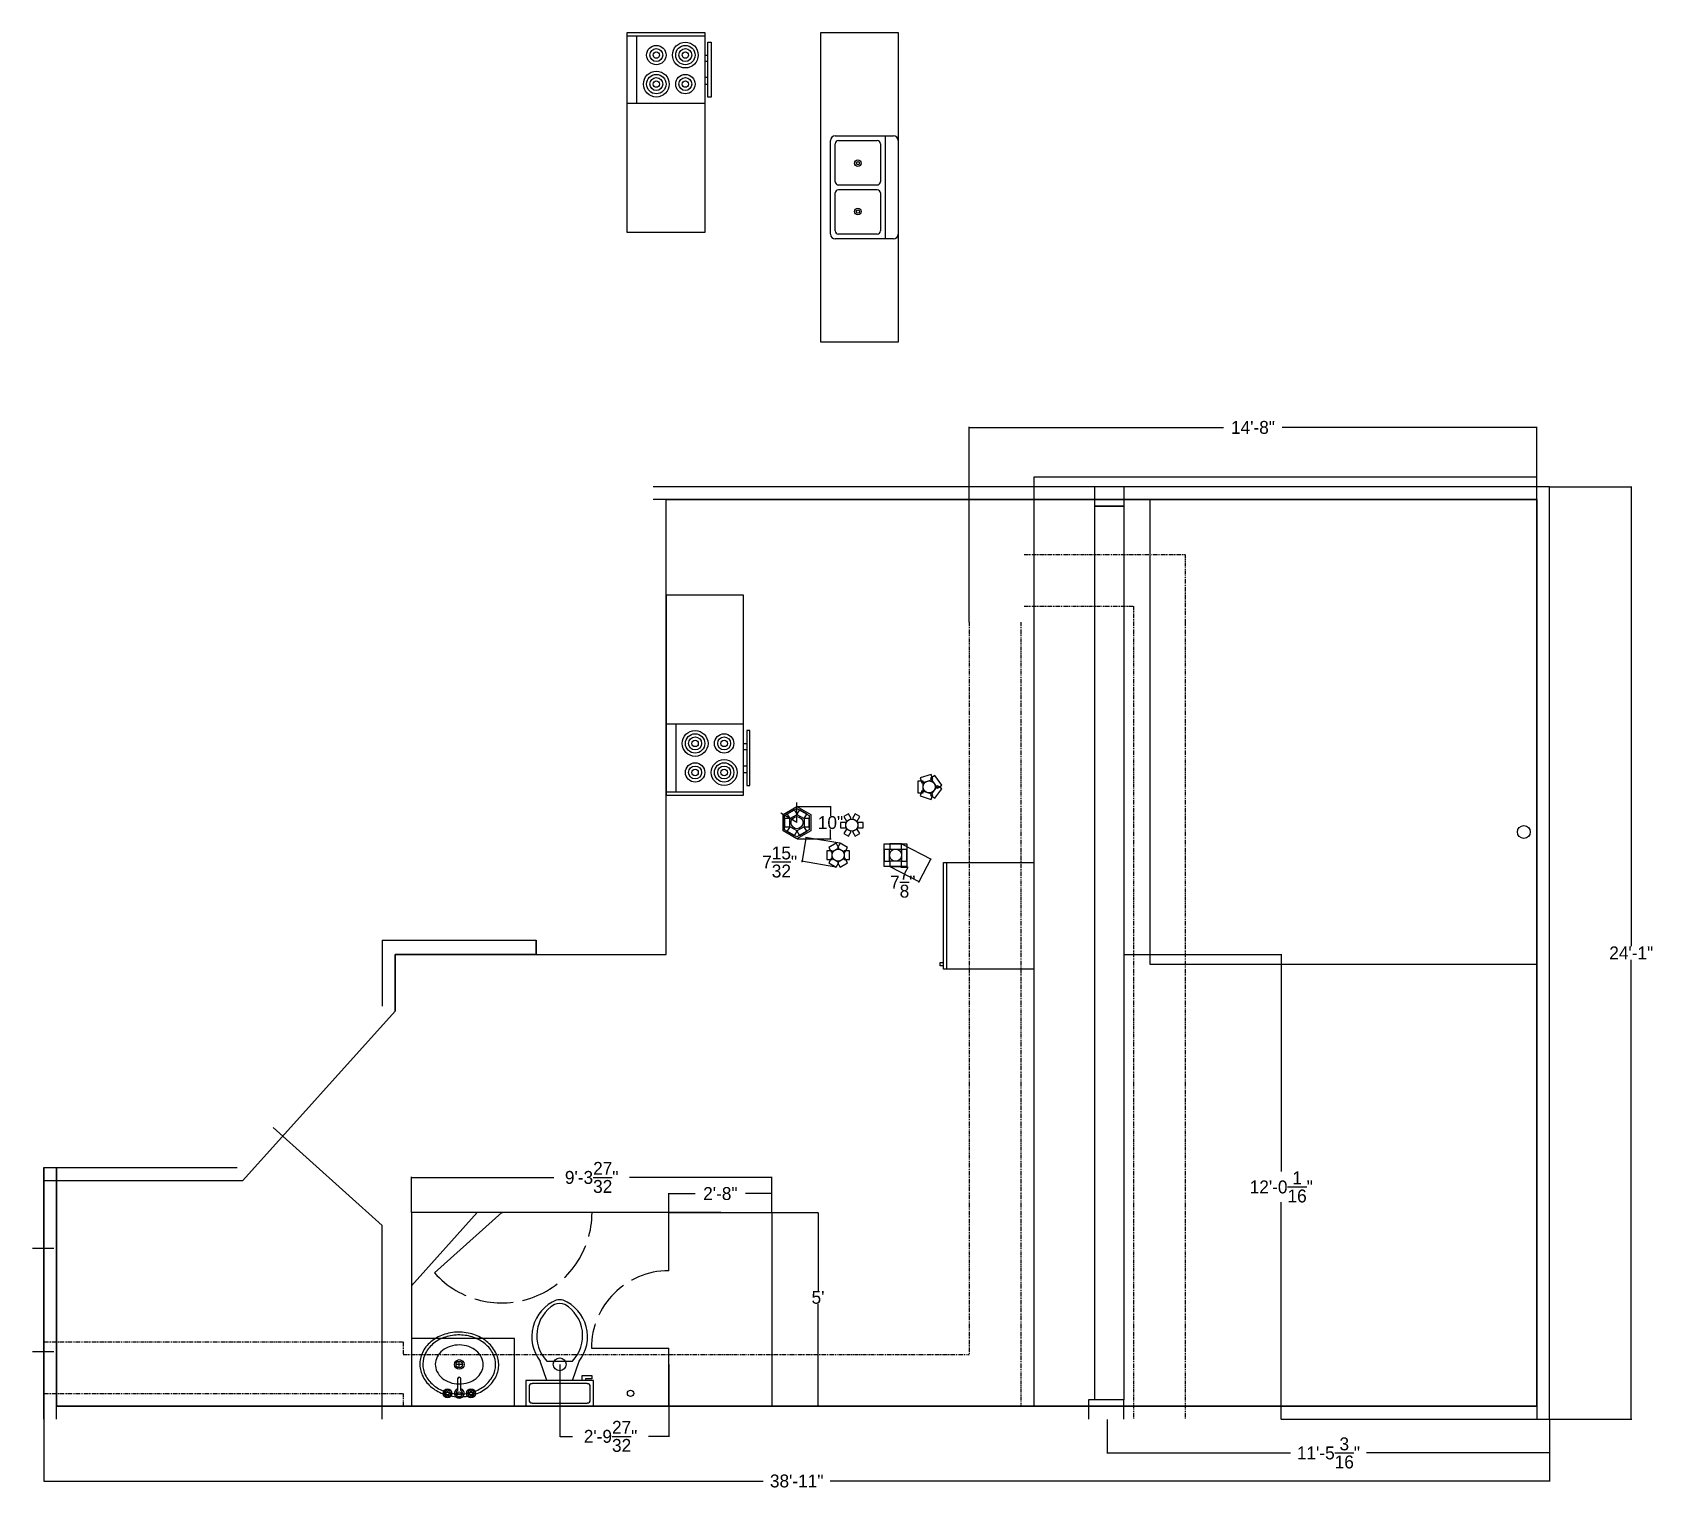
# Model space of a CAD drawing. Header units: inches. Extents: x -3 to 500, y -22 to 430.
import ezdxf

# ---------------------------------------------------------------- set-up
doc = ezdxf.new("R2010")
doc.units = ezdxf.units.IN
doc.header["$MEASUREMENT"] = 0
doc.linetypes.add('ACAD_ISO02W100', pattern=[15, 12, -3])
doc.linetypes.add('PHANTOM', pattern=[2.5, 1.25, -0.25, 0.25, -0.25, 0.25, -0.25])
for name, color, linetype in [('Beam', 7, 'Continuous'), ('conduit', 7, 'PHANTOM'), ('dim', 7, 'Continuous'), ('floor', 5, 'Continuous'), ('wall', 7, 'Continuous')]:
    doc.layers.add(name, color=color, linetype=linetype)
doc.dimstyles.get("Standard").update_dxf_attribs({"dimtxt": 4, "dimasz": 0.18, "dimexe": 0.18, "dimexo": 0.0625, "dimgap": 0.09, "dimtad": 0, "dimtih": 1, "dimtoh": 1, "dimdec": 5, "dimzin": 0, "dimdsep": 46, "dimlunit": 4, "dimtxsty": 'Standard', "dimcen": 0.09, "dimadec": 0, "dimazin": 0, "dimtfac": 1, "dimtdec": 5, "dimtofl": 0, "dimtmove": 0, "dimatfit": 3, "dimfxl": 0, "dimtolj": 1, "dimtzin": 0, "dimarcsym": 0})

# ---------------------------------------------------------------- blocks, each defined once
blk = doc.blocks.new('*D8')
at = {"layer": 'Defpoints', "color": 0}
for p in [(467, 289), (467, 0), (492.3, 0)]:
    blk.add_point(p, dxfattribs=at)
at = {"layer": 'dim', "color": 0, "lineweight": -2}
for p, q in [((467.06, 289), (492.48, 289)), ((492.3, 288.82), (492.3, 146.59)), ((492.3, 0.18), (492.3, 142.41)), ((467.06, 0), (492.48, 0))]:
    blk.add_line(p, q, dxfattribs=at)
at = {"layer": 'dim', "color": 0}
for points in [[(492.27, 288.82), (492.33, 288.82), (492.3, 289)], [(492.27, 0.18), (492.33, 0.18), (492.3, 0)]]:
    blk.add_solid(points, dxfattribs=at)
at = {"layer": 'dim', "color": 0, "insert": (492.3, 144.5), "char_height": 4, "attachment_point": 5}
blk.add_mtext('\\A1;24\'-1"', dxfattribs=at)
blk = doc.blocks.new('*D9')
at = {"layer": 'Defpoints', "color": 0}
for p in [(0, 0), (467, 0), (467, -19.19)]:
    blk.add_point(p, dxfattribs=at)
at = {"layer": 'dim', "color": 0, "lineweight": -2}
for p, q in [((0, -0.06), (0, -19.37)), ((467, -0.06), (467, -19.37)), ((0.18, -19.19), (223.08, -19.19)), ((466.82, -19.19), (243.92, -19.19))]:
    blk.add_line(p, q, dxfattribs=at)
at = {"layer": 'dim', "color": 0}
for points in [[(0.18, -19.16), (0.18, -19.22), (0, -19.19)], [(466.82, -19.16), (466.82, -19.22), (467, -19.19)]]:
    blk.add_solid(points, dxfattribs=at)
at = {"layer": 'dim', "color": 0, "insert": (233.5, -19.19), "char_height": 4, "attachment_point": 5}
blk.add_mtext('\\A1;38\'-11"', dxfattribs=at)
blk = doc.blocks.new('*D10')
at = {"layer": 'Defpoints', "color": 0}
for p in [(335, 144), (383.77, -0.06), (467, -0.06)]:
    blk.add_point(p, dxfattribs=at)
at = {"layer": 'dim', "color": 0, "lineweight": -2}
for p, q in [((335.06, 144), (383.95, 144)), ((383.77, 143.82), (383.77, 76.73)), ((383.77, 0.12), (383.77, 67.21)), ((466.94, -0.06), (383.59, -0.06))]:
    blk.add_line(p, q, dxfattribs=at)
at = {"layer": 'dim', "color": 0}
for points in [[(383.74, 143.82), (383.8, 143.82), (383.77, 144)], [(383.74, 0.12), (383.8, 0.12), (383.77, -0.06)]]:
    blk.add_solid(points, dxfattribs=at)
at = {"layer": 'dim', "color": 0, "insert": (383.77, 71.97), "char_height": 4, "attachment_point": 5}
blk.add_mtext('\\A1;12\'-0{\\H1.000000x;\\S1/16;}"', dxfattribs=at)
blk = doc.blocks.new('*D11')
at = {"layer": 'Defpoints', "color": 0}
for p in [(329.8, 0), (467, -0.06), (467, -10.47)]:
    blk.add_point(p, dxfattribs=at)
at = {"layer": 'dim', "color": 0, "lineweight": -2}
for p, q in [((329.8, -0.06), (329.8, -10.65)), ((467, -0.12), (467, -10.65)), ((329.98, -10.47), (386.64, -10.47)), ((466.82, -10.47), (410.16, -10.47))]:
    blk.add_line(p, q, dxfattribs=at)
at = {"layer": 'dim', "color": 0}
for points in [[(329.98, -10.44), (329.98, -10.5), (329.8, -10.47)], [(466.82, -10.44), (466.82, -10.5), (467, -10.47)]]:
    blk.add_solid(points, dxfattribs=at)
at = {"layer": 'dim', "color": 0, "insert": (398.4, -10.47), "char_height": 4, "attachment_point": 5}
blk.add_mtext('\\A1;11\'-5{\\H1.000000x;\\S3/16;}"', dxfattribs=at)
blk = doc.blocks.new('Toilet - top')
for p, q in [((9.5, -6), (9.5, -2)), ((-10, -8.5), (-8, -8.5)), ((-10, -9.5), (-10, -8.5)), ((-7, -9.5), (-10, -9.5)), ((-8, -8.5), (-8, -8)), ((-7, -8), (-7, -9.5)), ((-4, -8), (-6, -14)), ((4, -8), (6, -14)), ((4, -14), (-4, -14))]:
    blk.add_line(p, q)
blk.add_lwpolyline([(10.5, -8), (10.5, 0), (-10.5, 0), (-10.5, -8)], close=True)
for points in [[(-9.5, -2), (-9.5, -6)], [(8.5, -1), (-8.5, -1)], [(-8.5, -7), (8.5, -7)]]:
    blk.add_lwpolyline(points)
for centre, radius, start, end in [((-8.62, -1.88), 0.884, 81.8699, 188.1301), ((8.62, -1.88), 0.884, 351.8699, 98.1301), ((-8.62, -6.12), 0.884, 171.8699, 278.1301), ((8.62, -6.12), 0.884, 261.8699, 8.1301), ((3.52, -21.58), 12.17, 141.4691, 247.9714), ((4.2, -21.82), 11.33, 136.3677, 238.9468), ((-3.52, -21.58), 12.17, 292.0284, 38.5307), ((-4.2, -21.82), 11.33, 301.053, 43.6321), ((0, -27.88), 4, 245.7318, 294.2682), ((0, -29), 4, 254.8605, 285.1395)]:
    blk.add_arc(centre, radius, start, end)
blk = doc.blocks.new('*D27')
at = {"layer": 'Defpoints', "color": 0}
for p in [(287, 307.36), (463, 285), (287, 247)]:
    blk.add_point(p, dxfattribs=at)
at = {"layer": 'dim', "color": 0, "lineweight": -2}
for p, q in [((287, 247.06), (287, 307.54)), ((287.18, 307.36), (365.91, 307.36)), ((462.82, 307.36), (384.09, 307.36)), ((463, 285.06), (463, 307.54))]:
    blk.add_line(p, q, dxfattribs=at)
at = {"layer": 'dim', "color": 0}
for points in [[(287.18, 307.39), (287.18, 307.33), (287, 307.36)], [(462.82, 307.39), (462.82, 307.33), (463, 307.36)]]:
    blk.add_solid(points, dxfattribs=at)
at = {"layer": 'dim', "color": 0, "insert": (375, 307.36), "char_height": 4, "attachment_point": 5}
blk.add_mtext('\\A1;14\'-8"', dxfattribs=at)
blk = doc.blocks.new('Faucet - Bathroom top')
for p, q in [((-4.107, 0.125), (-4.375, 0.125)), ((-3.75, 0.4788), (-3.75, 0.75)), ((-3.5, 0.482), (-3.5, 0.75)), ((-3.1461, 0.125), (-2.875, 0.125)), ((3.143, 0.125), (2.875, 0.125)), ((3.5, 0.4788), (3.5, 0.75)), ((3.75, 0.482), (3.75, 0.75)), ((4.1039, 0.125), (4.375, 0.125)), ((-4.1039, -0.125), (-4.375, -0.125)), ((-3.75, -0.4821), (-3.75, -0.75)), ((-3.5, -0.4789), (-3.5, -0.75)), ((-3.143, -0.125), (-2.875, -0.125)), ((-0.5, -0.8639), (-0.5, -4.5)), ((0.5, -4.5), (0.5, -0.8631)), ((3.1461, -0.125), (2.875, -0.125)), ((3.5, -0.4821), (3.5, -0.75)), ((3.75, -0.4789), (3.75, -0.75)), ((4.107, -0.125), (4.375, -0.125))]:
    blk.add_line(p, q)
for centre, radius in [((-3.625, 0), 1.375), ((-4.625, 0), 0.2795), ((-3.625, 0), 0.5), ((-3.625, 1), 0.2795), ((-2.625, 0), 0.2795), ((0, 0), 0.5), ((3.625, 0), 1.375), ((2.625, 0), 0.2795), ((3.625, 0), 0.5), ((3.625, 1), 0.2795), ((4.625, 0), 0.2795), ((-3.625, -1), 0.2795), ((3.625, -1), 0.2795)]:
    blk.add_circle(centre, radius)
for centre, radius, start, end in [((-3.625, 0), 1, 105.2407, 164.2093), ((-3.625, 0), 1, 16.44125, 74.07887), ((0, 0), 1.5, 289.6514, 250.3603), ((0, 0), 1, 300.3431, 239.7554), ((3.625, 0), 1, 106.12, 164.0884), ((3.625, 0), 1, 16.23422, 73.90469), ((-3.625, 0), 1, 196.2342, 253.9047), ((-3.625, 0), 1, 286.12, 344.0884), ((0, -4.5), 0.5, 180, 0), ((3.625, 0), 1, 196.4413, 254.0789), ((3.625, 0), 1, 285.2407, 344.2093)]:
    blk.add_arc(centre, radius, start, end)
blk = doc.blocks.new('Sink - Oval top')
for p, q in [((-1, 0), (1, 0)), ((0, 1), (0, -1))]:
    blk.add_line(p, q)
at = {"linetype": 'Continuous'}
for points in [[(-12.23, 0.39, 0.117634), (-11.46, -3.36, 0.104469), (-8.88, -6.8, 0.090016), (-5.08, -9.07, 0.08192), (-0.32, -10.02, 0.08192), (4.49, -9.38, 0.090016), (8.42, -7.36, 0.104469), (11.22, -4.09, 0.117634), (12.23, -0.39, 0.117634), (11.46, 3.36, 0.104469), (8.88, 6.8, 0.090016), (5.08, 9.07, 0.08192), (0.32, 10.02, 0.08192), (-4.49, 9.38, 0.090016), (-8.42, 7.36, 0.104469), (-11.22, 4.09, 0.117634)], [(-11.29, 0.16, 0.118622), (-10.52, -3.25, 0.104678), (-8.07, -6.36, 0.089562), (-4.54, -8.37, 0.081185), (-0.13, -9.15, 0.081185), (4.3, -8.49, 0.089562), (7.89, -6.58, 0.104678), (10.42, -3.55, 0.118622), (11.29, -0.16, 0.118622), (10.52, 3.25, 0.104678), (8.07, 6.36, 0.089562), (4.54, 8.37, 0.081185), (0.13, 9.15, 0.081185), (-4.3, 8.49, 0.089562), (-7.89, 6.58, 0.104678), (-10.42, 3.55, 0.118622)], [(-7.42, 0.08, 0.118283), (-6.91, -2.17, 0.104607), (-5.29, -4.21, 0.089718), (-2.97, -5.53, 0.081436), (-0.07, -6.04, 0.081436), (2.84, -5.59, 0.089718), (5.2, -4.33, 0.104607), (6.86, -2.32, 0.118283), (7.42, -0.08, 0.118283), (6.91, 2.17, 0.104607), (5.29, 4.21, 0.089718), (2.97, 5.53, 0.081436), (0.07, 6.04, 0.081436), (-2.84, 5.59, 0.089718), (-5.2, 4.33, 0.104607), (-6.86, 2.32, 0.118283)]]:
    blk.add_lwpolyline(points, format="xyb", close=True, dxfattribs=at)
for radius in [1.5, 1]:
    blk.add_circle((0, 0), radius)
blk = doc.blocks.new('*D29')
at = {"layer": 'Defpoints', "color": 0}
for p in [(225.83, 74.93), (114, 64), (225.83, 64)]:
    blk.add_point(p, dxfattribs=at)
at = {"layer": 'dim', "color": 0, "lineweight": -2}
for p, q in [((114, 64.06), (114, 75.11)), ((114.18, 74.93), (158.16, 74.93)), ((225.65, 74.93), (181.67, 74.93)), ((225.83, 64.06), (225.83, 75.11))]:
    blk.add_line(p, q, dxfattribs=at)
at = {"layer": 'dim', "color": 0}
for points in [[(114.18, 74.96), (114.18, 74.9), (114, 74.93)], [(225.65, 74.96), (225.65, 74.9), (225.83, 74.93)]]:
    blk.add_solid(points, dxfattribs=at)
at = {"layer": 'dim', "color": 0, "insert": (169.92, 74.93), "char_height": 4, "attachment_point": 5}
blk.add_mtext('\\A1;9\'-3{\\H1.000000x;\\S27/32;}"', dxfattribs=at)
blk = doc.blocks.new('*D30')
at = {"layer": 'Defpoints', "color": 0}
for p in [(210, 64), (210, 4), (240.12, 4)]:
    blk.add_point(p, dxfattribs=at)
at = {"layer": 'dim', "color": 0, "lineweight": -2}
for p, q in [((210.06, 64), (240.3, 64)), ((240.12, 63.82), (240.12, 39.82)), ((240.12, 4.18), (240.12, 35.64)), ((210.06, 4), (240.3, 4))]:
    blk.add_line(p, q, dxfattribs=at)
at = {"layer": 'dim', "color": 0}
for points in [[(240.09, 63.82), (240.15, 63.82), (240.12, 64)], [(240.09, 4.18), (240.15, 4.18), (240.12, 4)]]:
    blk.add_solid(points, dxfattribs=at)
at = {"layer": 'dim', "color": 0, "insert": (240.12, 37.73), "char_height": 4, "attachment_point": 5}
blk.add_mtext("\\A1;5'", dxfattribs=at)
blk = doc.blocks.new('*D31')
at = {"layer": 'Defpoints', "color": 0}
for p in [(225.83, 69.9), (193.83, 64), (225.83, 64)]:
    blk.add_point(p, dxfattribs=at)
at = {"layer": 'dim', "color": 0, "lineweight": -2}
for p, q in [((193.83, 64.06), (193.83, 70.08)), ((194.01, 69.9), (202.07, 69.9)), ((225.65, 69.9), (217.59, 69.9)), ((225.83, 64.06), (225.83, 70.08))]:
    blk.add_line(p, q, dxfattribs=at)
at = {"layer": 'dim', "color": 0}
for points in [[(194.01, 69.93), (194.01, 69.87), (193.83, 69.9)], [(225.65, 69.93), (225.65, 69.87), (225.83, 69.9)]]:
    blk.add_solid(points, dxfattribs=at)
at = {"layer": 'dim', "color": 0, "insert": (209.83, 69.9), "char_height": 4, "attachment_point": 5}
blk.add_mtext('\\A1;2\'-8"', dxfattribs=at)
blk = doc.blocks.new('*D34')
at = {"layer": 'Defpoints', "color": 0}
for p in [(160, 17), (193.83, 17), (193.83, -5.33)]:
    blk.add_point(p, dxfattribs=at)
at = {"layer": 'dim', "color": 0, "lineweight": -2}
for p, q in [((160, 16.94), (160, -5.51)), ((193.83, 16.94), (193.83, -5.51)), ((160.18, -5.33), (164.02, -5.33)), ((193.65, -5.33), (187.54, -5.33))]:
    blk.add_line(p, q, dxfattribs=at)
at = {"layer": 'dim', "color": 0}
for points in [[(160.18, -5.3), (160.18, -5.36), (160, -5.33)], [(193.65, -5.3), (193.65, -5.36), (193.83, -5.33)]]:
    blk.add_solid(points, dxfattribs=at)
at = {"layer": 'dim', "color": 0, "insert": (175.78, -5.33), "char_height": 4, "attachment_point": 5}
blk.add_mtext('\\A1;2\'-9{\\H1.000000x;\\S27/32;}"', dxfattribs=at)
blk = doc.blocks.new('*D38')
at = {"layer": 'Defpoints', "color": 0}
for p in [(246.98, 178.49), (235.18, 172.87), (245.75, 171.11)]:
    blk.add_point(p, dxfattribs=at)
at = {"layer": 'dim', "color": 0, "lineweight": -2}
for p, q in [((236.37, 180.07), (235.21, 173.05)), ((246.92, 178.5), (236.23, 180.27)), ((235.15, 172.69), (234.97, 172.69)), ((245.69, 171.12), (235, 172.9)), ((235.18, 172.87), (235.15, 172.69))]:
    blk.add_line(p, q, dxfattribs=at)
at = {"layer": 'dim', "color": 0}
for points in [[(236.34, 180.07), (236.4, 180.06), (236.4, 180.25)], [(235.18, 173.05), (235.24, 173.04), (235.18, 172.87)]]:
    blk.add_solid(points, dxfattribs=at)
at = {"layer": 'dim', "color": 0, "insert": (228.21, 172.69), "char_height": 4, "attachment_point": 5}
blk.add_mtext('\\A1;7{\\H1.000000x;\\S15/32;}"', dxfattribs=at)
blk = doc.blocks.new('*D39')
at = {"layer": 'Defpoints', "color": 0}
for p in [(265.98, 178.3), (262.36, 171.3), (271.41, 166.61)]:
    blk.add_point(p, dxfattribs=at)
at = {"layer": 'dim', "color": 0, "lineweight": -2}
for p, q in [((266.04, 178.27), (275.19, 173.53)), ((262.41, 171.27), (271.57, 166.53)), ((274.95, 173.45), (271.49, 166.77)), ((271.32, 166.45), (271.14, 166.45)), ((271.41, 166.61), (271.32, 166.45))]:
    blk.add_line(p, q, dxfattribs=at)
at = {"layer": 'dim', "color": 0}
for points in [[(274.92, 173.47), (274.98, 173.44), (275.03, 173.61)], [(271.46, 166.79), (271.52, 166.76), (271.41, 166.61)]]:
    blk.add_solid(points, dxfattribs=at)
at = {"layer": 'dim', "color": 0, "insert": (266.39, 166.45), "char_height": 4, "attachment_point": 5}
blk.add_mtext('\\A1;7{\\H1.000000x;\\S7/8;}"', dxfattribs=at)
blk = doc.blocks.new('*D40')
at = {"layer": 'Defpoints', "color": 0}
for p in [(233.59, 189.89), (233.59, 179.89), (243.98, 179.89)]:
    blk.add_point(p, dxfattribs=at)
at = {"layer": 'dim', "color": 0, "lineweight": -2}
for p, q in [((233.65, 189.89), (244.16, 189.89)), ((243.98, 189.71), (243.98, 186.98)), ((243.98, 180.07), (243.98, 182.8)), ((233.65, 179.89), (244.16, 179.89))]:
    blk.add_line(p, q, dxfattribs=at)
at = {"layer": 'dim', "color": 0}
for points in [[(243.95, 189.71), (244.01, 189.71), (243.98, 189.89)], [(243.95, 180.07), (244.01, 180.07), (243.98, 179.89)]]:
    blk.add_solid(points, dxfattribs=at)
at = {"layer": 'dim', "color": 0, "insert": (243.98, 184.89), "char_height": 4, "attachment_point": 5}
blk.add_mtext('\\A1;10"', dxfattribs=at)

msp = doc.modelspace()

# ---------------------------------------------------------------- linework, layer by layer
for p, q in [((180.974625, 367.794279), (180.974625, 429.794279)), ((180.974625, 429.794279), (204.974625, 429.794279)), ((183.974625, 407.794282), (183.974625, 428.794279)), ((204.974625, 429.794279), (204.974625, 367.794279)), ((240.974625, 333.794279), (240.974625, 429.794279)), ((240.974625, 429.794279), (264.974625, 429.794279)), ((264.974625, 429.794279), (264.974625, 333.794279)), ((204.974629, 422.794279), (205.974629, 422.794279)), ((205.974629, 420.794279), (204.974629, 420.794279)), ((205.974629, 415.794283), (204.974629, 415.794283)), ((204.974629, 413.794282), (205.974629, 413.794282)), ((260.974625, 397.794279), (260.974625, 365.794279)), ((246.474625, 382.544279), (258.474625, 382.544279)), ((258.474625, 381.044279), (246.474625, 381.044279)), ((204.974625, 367.794279), (180.974625, 367.794279)), ((264.974625, 333.794279), (240.974625, 333.794279)), ((326, 283), (326, 289)), ((335, 289), (335, 283)), ((335, 283), (326, 283)), ((193, 255.433811), (193, 193.433811)), ((217, 255.433811), (193, 255.433811)), ((217, 193.433811), (217, 255.433811)), ((196, 215.433808), (196, 194.433811)), ((217.000004, 209.433808), (218.000004, 209.433808)), ((218.000004, 207.433807), (217.000004, 207.433807)), ((218.000004, 202.433811), (217.000004, 202.433811)), ((217.000004, 200.433811), (218.000004, 200.433811)), ((193, 193.433811), (217, 193.433811)), ((279.99996, 172.5), (279.99996, 139.5)), ((152.75, 144), (152.75, 148.5)), ((277.99996, 141.5), (278.99996, 141.5)), ((277.99996, 140.5), (277.99996, 141.5)), ((278.99996, 140.5), (277.99996, 140.5)), ((463, 91.182935), (463, 29.182935)), ((105, 60), (71.187845, 90.430939)), ((210, 64), (114, 64)), ((114, 64), (114, 4)), ((105, 0), (105, 60)), ((-3.491794, 53), (3.162604, 53)), ((463, 29.182935), (463, 5.182935)), ((-3.491794, 21), (3.162604, 21)), ((335, 6), (324, 6)), ((324, 6), (324, 0)), ((335, 0), (335, 6)), ((114, 4), (210, 4))]:
    msp.add_line(p, q)
for points in [[(204.974629, 407.794282), (180.974625, 407.794282), (180.974625, 428.794279), (204.974629, 428.794279)], [(206.974629, 409.794282), (205.974629, 409.794282), (205.974629, 426.794279), (206.974629, 426.794279)], [(217.000004, 215.433808), (193, 215.433808), (193, 194.433811), (217.000004, 194.433811)], [(219.000004, 213.433808), (218.000004, 213.433808), (218.000004, 196.433811), (219.000004, 196.433811)], [(278.99996, 172.5), (307, 172.5), (307, 139.5), (278.99996, 139.5)]]:
    msp.add_lwpolyline(points, close=True)
for points in [[(245.474625, 397.794279), (263.474625, 397.794279)], [(243.974625, 367.294279), (243.974625, 396.294279)], [(245.474625, 383.544279), (245.474625, 395.294279)], [(246.474625, 396.294279), (258.474625, 396.294279)], [(259.474625, 395.294279), (259.474625, 383.544279)], [(264.974625, 396.294279), (264.974625, 367.294279)], [(245.474625, 368.294279), (245.474625, 380.044279)], [(259.474625, 380.044279), (259.474625, 368.294279)], [(263.474625, 365.794279), (245.474625, 365.794279)], [(258.474625, 367.294279), (246.474625, 367.294279)]]:
    msp.add_lwpolyline(points)
for centre, radius in [((189.974625, 422.794279), 3), ((189.974625, 422.794279), 2), ((189.974625, 422.794279), 1), ((198.974625, 422.794279), 4), ((198.974625, 422.794279), 3), ((198.974625, 422.794279), 2), ((198.974625, 422.794279), 1), ((189.974625, 413.794282), 4), ((189.974625, 413.794282), 3), ((189.974625, 413.794282), 2), ((189.974625, 413.794282), 1), ((198.974625, 413.794282), 3), ((198.974625, 413.794282), 2), ((198.974625, 413.794282), 1), ((252.474625, 389.294279), 1), ((252.474625, 389.294279), 0.5), ((252.474625, 374.294279), 1), ((252.474625, 374.294279), 0.5), ((202, 209.433808), 4), ((202, 209.433808), 3), ((202, 209.433808), 2), ((211, 209.433808), 3), ((211, 209.433808), 2), ((202, 209.433808), 1), ((211, 209.433808), 1), ((202, 200.433811), 3), ((202, 200.433811), 2), ((202, 200.433811), 1), ((211, 200.433811), 4), ((211, 200.433811), 3), ((211, 200.433811), 2), ((211, 200.433811), 1), ((459, 182), 2), ((160, 17), 2), ((182, 8), 1)]:
    msp.add_circle(centre, radius)
for centre, radius, start, end in [((245.474625, 396.294279), 1.5, 90, 180), ((263.474625, 396.294279), 1.5, 0, 90), ((246.474625, 395.294279), 1, 90, 180), ((258.474625, 395.294279), 1, 0, 90), ((246.474625, 383.544279), 1, 180, 270), ((258.474625, 383.544279), 1, 270, 0), ((246.474625, 380.044279), 1, 90, 180), ((258.474625, 380.044279), 1, 0, 90), ((246.474625, 368.294279), 1, 180, 270), ((258.474625, 368.294279), 1, 270, 0), ((245.474625, 367.294279), 1.5, 180, 270), ((263.474625, 367.294279), 1.5, 270, 0)]:
    msp.add_arc(centre, radius, start, end)
at = {"layer": 'Beam'}
msp.add_lwpolyline([(326, 283), (335, 283), (335, 6), (326, 6)], close=True, dxfattribs=at)
at = {"layer": 'conduit'}
for p, q in [((304, 268), (354, 268)), ((354, 268), (354, 247)), ((304, 252), (338, 252)), ((338, 252), (338, 0)), ((287, 247), (287, 20)), ((303, 247), (303, 4)), ((354, 247), (354, 0)), ((0, 24), (111.423368, 24)), ((111.423368, 24), (111.423368, 20)), ((111.423368, 20), (287, 20)), ((0, 8), (111.423368, 8)), ((111.423368, 8), (111.423368, 4)), ((111.423368, 4), (303, 4))]:
    msp.add_line(p, q, dxfattribs=at)
at = {"layer": 'dim'}
for p, q in [((233.588232, 184.888454), (228.535928, 187.805403)), ((229.259409, 187.387701), (233.588232, 189.886949)), ((229.259409, 182.389207), (229.259409, 187.387701)), ((229.759409, 187.099026), (233.588232, 189.309598)), ((229.759409, 182.677882), (229.759409, 187.099026)), ((233.588232, 184.888454), (233.588232, 191.097774)), ((233.588232, 189.886949), (237.917055, 187.387701)), ((233.588232, 189.309598), (237.417055, 187.099026)), ((237.417055, 187.099026), (237.417055, 182.677882)), ((237.917055, 187.387701), (237.917055, 182.389207)), ((233.588232, 179.88996), (229.259409, 182.389207)), ((233.588232, 180.46731), (229.759409, 182.677882)), ((237.417055, 182.677882), (233.588232, 180.46731)), ((237.917055, 182.389207), (233.588232, 179.88996)), ((114, 41.354179), (134.452904, 64)), ((121.207078, 45.300674), (142.029282, 64.020604)), ((142.067719, 64), (142.247719, 64)), ((142.157719, 63.91), (142.157719, 64.09)), ((169.831291, 22), (193.831291, 22))]:
    msp.add_line(p, q, dxfattribs=at)
for points in [[(463, 4), (463, 292), (307, 292), (307, 4)], [(343, 285.0625), (343, 141.0625), (463, 141.0625), (463, 285.0625)], [(271.09379, 194.143864), (272.71879, 194.143864), (272.71879, 197.768864), (271.09379, 197.768864)], [(271.78844, 198.724969), (272.290593, 197.179502), (275.738173, 198.299689), (275.23602, 199.845155)], [(276.359988, 199.479956), (275.045336, 198.524805), (277.176057, 195.592118), (278.49071, 196.547269)], [(278.49071, 195.365459), (277.176057, 196.32061), (275.045336, 193.387924), (276.359988, 192.432773)], [(275.23602, 192.067573), (275.738173, 193.61304), (272.290593, 194.733227), (271.78844, 193.18776)], [(230.537162, 187.548062), (231.349662, 186.140771), (233.622979, 187.453271), (232.810479, 188.860562)], [(234.365985, 188.860562), (233.553485, 187.453271), (235.826802, 186.140771), (236.639302, 187.548062)], [(250.362208, 186.160947), (249.549708, 187.568239), (248.142417, 186.755739), (248.954917, 185.348447)], [(252.237208, 185.348447), (253.049708, 186.755739), (251.642417, 187.568239), (250.829917, 186.160947)], [(229.759409, 183.575954), (231.384409, 183.575954), (231.384409, 186.200954), (229.759409, 186.200954)], [(232.810479, 180.916346), (233.622979, 182.323637), (231.349662, 183.636137), (230.537162, 182.228846)], [(236.639302, 182.228846), (235.826802, 183.636137), (233.553485, 182.323637), (234.365985, 180.916346)], [(237.417055, 186.200954), (235.792055, 186.200954), (235.792055, 183.575954), (237.417055, 183.575954)], [(248.721062, 184.9434), (247.096062, 184.9434), (247.096062, 183.3184), (248.721062, 183.3184)], [(248.954917, 182.913352), (248.142417, 181.506061), (249.549708, 180.693561), (250.362208, 182.100852)], [(250.829917, 182.100852), (251.642417, 180.693561), (253.049708, 181.506061), (252.237208, 182.913352)], [(252.471062, 183.3184), (254.096062, 183.3184), (254.096062, 184.9434), (252.471062, 184.9434)], [(243.478669, 177.173841), (244.291169, 175.76655), (246.564485, 177.07905), (245.751985, 178.486341)], [(246.978669, 178.486341), (246.166169, 177.07905), (248.439485, 175.76655), (249.251985, 177.173841)], [(260.668706, 178.299002), (267.668706, 178.299002), (267.668706, 171.299002), (260.668706, 171.299002)], [(260.668706, 172.986502), (262.293706, 172.986502), (262.293706, 176.611502), (260.668706, 176.611502)], [(262.356206, 178.299002), (262.356206, 176.674002), (265.981206, 176.674002), (265.981206, 178.299002)], [(267.668706, 176.611502), (266.043706, 176.611502), (266.043706, 172.986502), (267.668706, 172.986502)], [(242.865327, 173.486502), (244.490327, 173.486502), (244.490327, 176.111502), (242.865327, 176.111502)], [(245.751985, 171.111663), (246.564485, 172.518955), (244.291169, 173.831455), (243.478669, 172.424163)], [(249.251985, 172.424163), (248.439485, 173.831455), (246.166169, 172.518955), (246.978669, 171.111663)], [(249.865327, 176.111502), (248.240327, 176.111502), (248.240327, 173.486502), (249.865327, 173.486502)], [(265.981206, 171.299002), (265.981206, 172.924002), (262.356206, 172.924002), (262.356206, 171.299002)], [(114, 4), (146, 4), (146, 25), (114, 25)]]:
    msp.add_lwpolyline(points, close=True, dxfattribs=at)
msp.add_lwpolyline([(193.831291, 46), (193.831291, 64), (225.831291, 64), (225.831291, 4), (193.831291, 4), (193.831291, 22)], dxfattribs=at)
for centre in [(274.59379, 195.956364), (233.588232, 184.888454), (250.596062, 184.1309), (246.365327, 174.799002), (264.168706, 174.799002), (264.168706, 174.799002)]:
    msp.add_circle(centre, 1.875, dxfattribs=at)
at = {"layer": 'dim', "linetype": 'ACAD_ISO02W100'}
for centre, radius, start, end in [((142.029282, 64.020604), 28, 221.95671024, 359.96016954), ((193.831291, 22), 24, 90, 180)]:
    msp.add_arc(centre, radius, start, end, dxfattribs=at)
at = {"layer": 'floor'}
msp.add_lwpolyline([(4, 74), (61.78145, 74), (109, 126.465056), (109, 144), (193, 144), (193, 285), (463, 285), (463, 4), (4, 4)], close=True, dxfattribs=at)
at = {"layer": 'wall'}
for p, q in [((467, 289), (189, 289)), ((467, 0), (467, 289)), ((463, 285), (189, 285)), ((463, 4), (463, 285)), ((105, 148.5), (105, 128)), ((105, 148.5), (152.75, 148.5)), ((152.75, 148.5), (152.75, 144)), ((109, 144), (109, 126.465056)), ((152.75, 144), (109, 144)), ((0, 0), (0, 78)), ((0, 78), (60, 78)), ((0, 78), (4, 78)), ((0, 78), (0, 0)), ((4, 0), (4, 78)), ((4, 78), (4, 4)), ((0, 74), (61.78145, 74)), ((4, 4), (463, 4)), ((463, 4), (463, 0)), ((463, 0), (467, 0))]:
    msp.add_line(p, q, dxfattribs=at)

# ---------------------------------------------------------------- block references
at = {"rotation": 180}
for name, p in [('Toilet - top', (160, 4)), ('Sink - Oval top', (128.859838, 16.94456)), ('Faucet - Bathroom top', (128.859838, 8))]:
    msp.add_blockref(name, p, dxfattribs=at)

# ---------------------------------------------------------------- dimensions: what is measured, and where the dimension line sits
at = {"layer": 'dim'}
for base, p1, p2, picture, middle in [((287, 307.356809), (463, 285), (287, 247), '*D27', (375, 307.356809)), ((225.831291, 74.932079), (114, 64), (225.831291, 64), '*D29', (169.915646, 74.932079)), ((225.831291, 69.904757), (193.831291, 64), (225.831291, 64), '*D31', (209.831291, 69.904757))]:
    dim = msp.add_linear_dim(base=base, p1=p1, p2=p2, dimstyle='Standard', dxfattribs=at)
    dim.commit()
    dim.dimension.update_dxf_attribs({"geometry": picture, "text_midpoint": middle})
at = {"layer": 'dim', "color": 1}
for base, p1, p2, picture, middle in [((492.296201, 0), (467, 289), (467, 0), '*D8', (492.296201, 144.5)), ((383.771271, -0.0625), (335, 144), (467, -0.0625), '*D10', (383.771271, 71.96875))]:
    dim = msp.add_linear_dim(base=base, p1=p1, p2=p2, angle=90, dimstyle='Standard', dxfattribs=at)
    dim.commit()
    dim.dimension.update_dxf_attribs({"geometry": picture, "text_midpoint": middle, "dimtype": 160})
at = {"layer": 'dim'}
dim = msp.add_linear_dim(base=(243.975945, 179.88996), p1=(233.588232, 189.886949), p2=(233.588232, 179.88996), angle=90, dimstyle='Standard', dxfattribs=at)
dim.commit()
dim.dimension.update_dxf_attribs({"geometry": '*D40', "text_midpoint": (243.975945, 184.888454)})
for p1, p2, distance, picture, middle in [((246.978669, 178.486341), (245.751985, 171.111663), -10.720467, '*D38', (228.210616, 172.693147)), ((265.981206, 178.299002), (262.356206, 171.299002), 10.192944, '*D39', (266.388043, 166.451895))]:
    dim = msp.add_aligned_dim(p1=p1, p2=p2, distance=distance, dimstyle='Standard', dxfattribs=at)
    dim.commit()
    dim.dimension.update_dxf_attribs({"geometry": picture, "text_midpoint": middle})
dim = msp.add_linear_dim(base=(240.118099, 4), p1=(210, 64), p2=(210, 4), angle=90, dimstyle='Standard', dxfattribs=at)
dim.commit()
dim.dimension.update_dxf_attribs({"geometry": '*D30', "text_midpoint": (240.118099, 37.731394), "dimtype": 160})
dim = msp.add_linear_dim(base=(193.831291, -5.32519), p1=(160, 17), p2=(193.831291, 17), dimstyle='Standard', dxfattribs=at)
dim.commit()
dim.dimension.update_dxf_attribs({"geometry": '*D34', "text_midpoint": (175.778667, -5.32519), "dimtype": 160})
at = {"layer": 'dim', "color": 1}
for base, p1, p2, picture, middle in [((467, -19.188004), (0, 0), (467, 0), '*D9', (233.5, -19.188004)), ((467, -10.46844), (329.797917, 0), (467, -0.0625), '*D11', (398.398959, -10.46844))]:
    dim = msp.add_linear_dim(base=base, p1=p1, p2=p2, dimstyle='Standard', dxfattribs=at)
    dim.commit()
    dim.dimension.update_dxf_attribs({"geometry": picture, "text_midpoint": middle})

doc.saveas('drawing.dxf')
